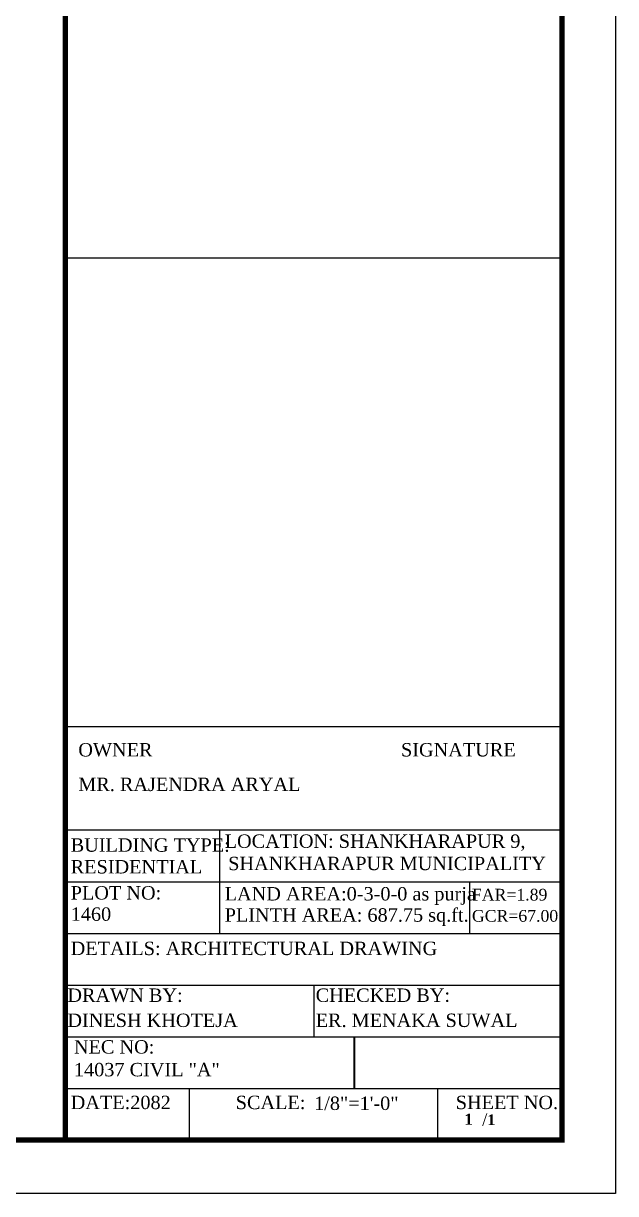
# Model space of a CAD drawing. Header units: inches. Extents: x -9998782 to 66725, y -6520505 to 8308.
# Drawn here: x -4997505 to -4996975, y -3259504 to -3258456 of the extents above; entities that cross this region are included whole.
import ezdxf

# ---------------------------------------------------------------- set-up
doc = ezdxf.new("R2010")
doc.units = ezdxf.units.IN
doc.header["$LTSCALE"] = 2
doc.header["$MEASUREMENT"] = 0
doc.layers.get('0').update_dxf_attribs({"linetype": 'CONTINUOUS'})
for name, color, linetype, lineweight in [('A-WALL', 5, 'CONTINUOUS', 35), ('TEXT', 181, 'CONTINUOUS', 25), ('Text 0.200', 122, 'CONTINUOUS', 20)]:
    doc.layers.add(name, color=color, linetype=linetype, lineweight=lineweight)
doc.styles.add('ordinary', font='times.ttf')
doc.styles.get("Standard").update_dxf_attribs({"font": 'ARIALN.TTF'})

msp = doc.modelspace()

# ---------------------------------------------------------------- linework, layer by layer
for p, q in [((-4997467.59, -3258665.65), (-4997022.94, -3258665.65)), ((-4997467.59, -3259085.91), (-4997022.94, -3259085.91))]:
    msp.add_line(p, q)
msp.add_lwpolyline([(-5000149.75, -3259504.46), (-5000149.75, -3257259.42), (-4996974.94, -3257259.42), (-4996974.94, -3259504.46)], close=True)
at = {"const_width": 4.8}
msp.add_lwpolyline([(-4997022.94, -3259456.46), (-4997022.94, -3257307.42), (-5000005.75, -3257307.42), (-5000005.75, -3259456.46)], close=True, dxfattribs=at)
msp.add_lwpolyline([(-4997467.59, -3259456.46), (-4997467.59, -3257307.42)], dxfattribs=at)
at = {"layer": 'A-WALL', "ltscale": 50}
msp.add_line((-4997208.98, -3259363.82), (-4997208.98, -3259410.14), dxfattribs=at)
at = {"layer": 'TEXT'}
for p, q in [((-4997467.59, -3259178.55), (-4997022.94, -3259178.55)), ((-4997329.72, -3259178.55), (-4997329.72, -3259271.18)), ((-4997467.59, -3259224.87), (-4997022.94, -3259224.87)), ((-4997105.85, -3259224.87), (-4997105.85, -3259271.23)), ((-4997467.59, -3259271.18), (-4997022.94, -3259271.18)), ((-4997467.59, -3259317.5), (-4997022.94, -3259317.5)), ((-4997245.27, -3259317.5), (-4997245.27, -3259363.87)), ((-4997467.59, -3259363.82), (-4997022.94, -3259363.82)), ((-4997467.59, -3259410.14), (-4997022.94, -3259410.14)), ((-4997356.43, -3259456.46), (-4997356.43, -3259410.14)), ((-4997134.11, -3259456.46), (-4997134.11, -3259410.14))]:
    msp.add_line(p, q, dxfattribs=at)

# ---------------------------------------------------------------- texts
at = {"insert": (-4997134.11, -3259419.24), "char_height": 6.54232, "width": 86.8429, "attachment_point": 1}
msp.add_mtext('\\A1;{\\fTimes New Roman|b1|i0|c0|p18;\\H1.2367x;\\P\\pi29.76545;\\H0.80859x;    \\fBookman Old Style|b0|i0|c0|p18;\\H1.6907x;/\\fBookman Old Style|b1|i0|c0|p18;\\H0.86414x;1\\fArial|b1|i0|c0|p34;\\H1.2047x; \\H0.8998x;   }', dxfattribs=at)
at = {"layer": 'TEXT', "style": 'ordinary'}
for s, height, p in [('OWNER', 12, (-4997456.04, -3259112.65)), ('SIGNATURE', 12, (-4997167.08, -3259112.65)), ('MR. RAJENDRA ARYAL', 12, (-4997456.04, -3259143.62)), ('BUILDING TYPE:  ', 12, (-4997462.87, -3259198.02)), ('LOCATION: SHANKHARAPUR 9,', 12, (-4997324.99, -3259194.54)), ('RESIDENTIAL', 12, (-4997462.87, -3259217.52)), ('SHANKHARAPUR MUNICIPALITY', 12, (-4997321.82, -3259214.54)), ('PLOT NO: ', 12, (-4997462.87, -3259240.85)), ('LAND AREA:0-3-0-0 as purja', 12, (-4997324.99, -3259241.73)), ('FAR=1.89', 10.5, (-4997103.56, -3259241.77)), ('1460', 12, (-4997462.87, -3259259.94)), ('PLINTH AREA: 687.75 sq.ft.', 12, (-4997324.99, -3259260.73)), ('GCR=67.00', 10.5, (-4997103.56, -3259260.77)), ('DETAILS: ARCHITECTURAL DRAWING ', 12, (-4997462.87, -3259290.66)), ('DRAWN BY:', 12, (-4997465.82, -3259332.62)), ('CHECKED BY: ', 12, (-4997243.49, -3259332.62)), ('DINESH KHOTEJA', 12, (-4997465.82, -3259355.12)), ('ER. MENAKA SUWAL', 12, (-4997243.49, -3259355.12)), ('NEC NO:', 12, (-4997459.96, -3259378.94)), ('14037 CIVIL "A"', 12, (-4997459.96, -3259399.34)), ('DATE:2082', 12, (-4997462.87, -3259428.74)), ('SCALE:', 12, (-4997315.09, -3259428.74)), ('SHEET NO.', 12, (-4997118.06, -3259428.74))]:
    msp.add_text(s, height=height, dxfattribs=at).set_placement(p)
msp.add_attdef('1/8"=1\'-0"', (-4997244.89, -3259429.5), 'SCALE', height=12, dxfattribs=at)
at = {"layer": 'Text 0.200', "ltscale": 10, "insert": (-4997106.62, -3259432.82), "char_height": 9.9298, "width": 19.4821, "attachment_point": 2}
msp.add_mtext('{\\fBookman Old Style|b1|i0|c0|p18;1}', dxfattribs=at)

doc.saveas('drawing.dxf')
